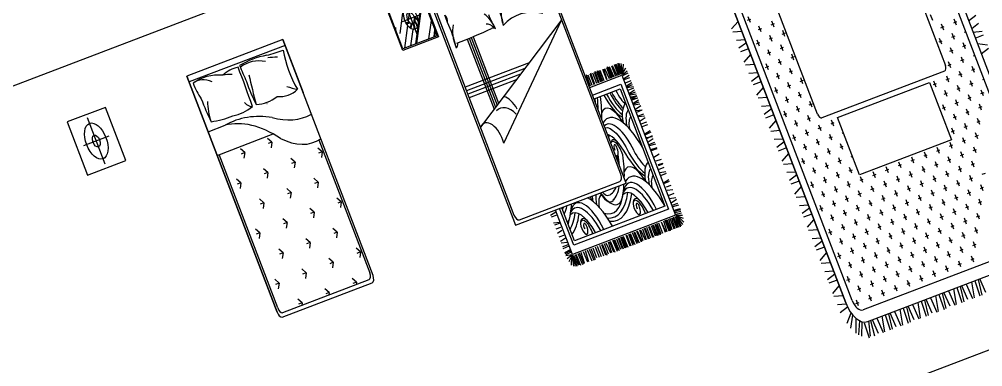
# Model space of a CAD drawing. Header units: inches. Extents: x -5597760 to 21122418, y -37133 to 23298423.
# Drawn here: x -144201 to 4081354, y 9139792 to 10665158 of the extents above; entities that cross this region are included whole.
import ezdxf

# ---------------------------------------------------------------- set-up
doc = ezdxf.new("R2010")
doc.units = ezdxf.units.IN
doc.header["$MEASUREMENT"] = 0
doc.layers.add('www.cad-blocks.net', color=7, linetype='Continuous')

# ---------------------------------------------------------------- blocks, each defined once
blk = doc.blocks.new('A$C4CB008C5')
for p, q in [((3.2794, 3.0188), (2.6794, 3.0188)), ((2.6794, 3.0188), (2.6794, 2.5688)), ((2.9753, 2.5999), (2.9753, 2.9921)), ((3.2794, 2.5688), (3.2794, 3.0188)), ((3.1738, 2.796), (2.7761, 2.796)), ((2.6794, 2.5688), (3.2794, 2.5688))]:
    blk.add_line(p, q)
for radius in [0.15, 0.05]:
    blk.add_circle((2.9753, 2.796), radius)
blk = doc.blocks.new('A$C57792D97')
for p, q in [((2.1, 2.6235), (0.6, 2.6235)), ((0.6, 2.6235), (0.6, 0.6235)), ((0.6, 0.6235), (0.6, 2.6235)), ((0.6, 2.1735), (0.6, 2.6235)), ((2.1, 0.6235), (2.1, 2.6235)), ((2.1, 2.6235), (2.1, 2.1735)), ((2.1, 2.5735), (0.6, 2.5735)), ((0.6, 2.1518), (0.8661, 2.1518)), ((1.5491, 2.1955), (1.5516, 2.1955)), ((0.6, 1.9518), (1.4767, 1.9518)), ((0.63, 0.6535), (0.63, 1.9518)), ((0.9906, 1.8942), (0.9508, 1.934)), ((1.4149, 1.8942), (1.3751, 1.934)), ((0.9906, 1.8942), (0.9344, 1.8942)), ((0.9906, 1.8942), (0.9508, 1.8544)), ((1.4149, 1.8942), (1.3586, 1.8942)), ((1.4149, 1.8942), (1.3751, 1.8544)), ((2.07, 1.7793), (2.07, 0.6535)), ((0.7785, 1.6821), (0.7222, 1.6821)), ((0.7785, 1.6821), (0.7387, 1.7219)), ((0.7785, 1.6821), (0.7387, 1.6423)), ((1.2027, 1.6821), (1.1465, 1.6821)), ((1.2027, 1.6821), (1.163, 1.7219)), ((1.2027, 1.6821), (1.163, 1.6423)), ((1.627, 1.6821), (1.5708, 1.6821)), ((1.627, 1.6821), (1.5872, 1.7219)), ((1.627, 1.6821), (1.5872, 1.6423)), ((2.0513, 1.6821), (1.995, 1.6821)), ((2.0513, 1.6821), (2.0115, 1.7219)), ((2.0513, 1.6821), (2.0115, 1.6423)), ((0.9906, 1.47), (0.9344, 1.47)), ((0.9906, 1.47), (0.9508, 1.5097)), ((0.9906, 1.47), (0.9508, 1.4302)), ((1.4149, 1.47), (1.3586, 1.47)), ((1.4149, 1.47), (1.3751, 1.5097)), ((1.4149, 1.47), (1.3751, 1.4302)), ((1.8391, 1.47), (1.7829, 1.47)), ((1.8391, 1.47), (1.7994, 1.5097)), ((1.8391, 1.47), (1.7994, 1.4302)), ((0.7785, 1.2578), (0.7387, 1.2976)), ((1.2027, 1.2578), (1.163, 1.2976)), ((1.627, 1.2578), (1.5872, 1.2976)), ((2.0513, 1.2578), (2.0115, 1.2976)), ((0.7785, 1.2578), (0.7222, 1.2578)), ((0.7785, 1.2578), (0.7387, 1.218)), ((1.2027, 1.2578), (1.1465, 1.2578)), ((1.2027, 1.2578), (1.163, 1.218)), ((1.627, 1.2578), (1.5708, 1.2578)), ((1.627, 1.2578), (1.5872, 1.218)), ((2.0513, 1.2578), (1.995, 1.2578)), ((2.0513, 1.2578), (2.0115, 1.218)), ((0.9906, 1.0457), (0.9508, 1.0855)), ((1.4149, 1.0457), (1.3751, 1.0855)), ((1.8391, 1.0457), (1.7994, 1.0855)), ((0.9906, 1.0457), (0.9344, 1.0457)), ((0.9906, 1.0457), (0.9508, 1.0059)), ((1.4149, 1.0457), (1.3586, 1.0457)), ((1.4149, 1.0457), (1.3751, 1.0059)), ((1.8391, 1.0457), (1.7829, 1.0457)), ((1.8391, 1.0457), (1.7994, 1.0059)), ((0.7785, 0.8336), (0.7387, 0.8733)), ((1.2027, 0.8336), (1.163, 0.8733)), ((1.627, 0.8336), (1.5872, 0.8733)), ((2.0513, 0.8336), (2.0115, 0.8733)), ((0.7785, 0.8336), (0.7222, 0.8336)), ((0.7785, 0.8336), (0.7387, 0.7938)), ((1.2027, 0.8336), (1.1465, 0.8336)), ((1.2027, 0.8336), (1.163, 0.7938)), ((1.627, 0.8336), (1.5708, 0.8336)), ((1.627, 0.8336), (1.5872, 0.7938)), ((2.0513, 0.8336), (1.995, 0.8336)), ((2.0513, 0.8336), (2.0115, 0.7938)), ((0.9906, 0.6214), (0.9344, 0.6214)), ((0.9906, 0.6214), (0.9508, 0.6612)), ((0.9906, 0.6214), (0.9727, 0.6035)), ((1.4149, 0.6214), (1.3586, 0.6214)), ((1.4149, 0.6214), (1.3751, 0.6612)), ((1.4149, 0.6214), (1.397, 0.6035)), ((1.8391, 0.6214), (1.7829, 0.6214)), ((1.8391, 0.6214), (1.7994, 0.6612)), ((1.8391, 0.6214), (1.8212, 0.6035)), ((0.6417, 0.5735), (2.05, 0.5735)), ((2.02, 0.6035), (0.6716, 0.6035))]:
    blk.add_line(p, q)
for centre, radius, start, end in [((0.8117, 1.4495), 1.1155, 75.37555, 98.45191), ((0.7133, 2.123), 0.4349, 62.61532, 98.66234), ((0.9995, 2.5566), 0.3518, 180.60658, 203.84898), ((1.2711, 1.6927), 0.8548, 85.01323, 101.99617), ((0.9942, 1.5092), 1.0245, 76.84947, 84.44504), ((-2.6554, 2.4937), 4.0011, 355.99056, 0.72512), ((1.5803, 0.4369), 2.1259, 84.09967, 95.54699), ((7.229, 2.8402), 5.8612, 182.80995, 184.16642), ((1.505, 1.754), 0.7941, 71.97051, 99.04518), ((2.0384, 6.4739), 3.9297, 266.50561, 270.18175), ((1.6997, 1.5092), 1.0245, 76.84947, 84.44504), ((2.5231, 2.3654), 0.505, 159.25505, 197.46064), ((6.5168, 1.1676), 5.2262, 165.6998, 168.41216), ((1.7461, 2.3905), 1.0686, 178.72053, 189.32464), ((1.0382, 2.187), 0.3479, 146.8128, 174.98835), ((2.4516, 2.3905), 1.0686, 178.72053, 189.32464), ((0.9964, 4.7934), 2.5939, 263.25213, 270.47889), ((1.1218, 3.4256), 1.2305, 265.16433, 280.01874), ((1.3553, 2.3447), 0.1322, 217.49733, 261.55908), ((1.5587, 3.1365), 0.9332, 260.03144, 280.17882), ((1.8907, 2.8521), 0.6558, 255.23861, 283.28546), ((2.6076, 3.8927), 1.7717, 246.80267, 251.36081), ((1.0153, 0.392), 1.7661, 72.42084, 94.84604), ((0.7898, 0.8867), 1.2674, 53.0057, 86.54958), ((2.0108, 3.233), 1.2462, 248.23108, 274.10283), ((1.991, 2.6169), 0.8413, 238.57475, 277.44119), ((0.6518, 0.6244), 0.0518, 180.91514, 258.73242), ((0.6787, 0.6517), 0.0487, 177.89159, 261.66396), ((2.02, 0.6535), 0.05, 270, 0), ((2.05, 0.6235), 0.05, 270, 0)]:
    blk.add_arc(centre, radius, start, end)
blk = doc.blocks.new('A$C64B41DC1')
for p, q in [((0, 2.0879), (0, 2.5079)), ((0.012, 2.0999), (0.012, 2.5079)), ((0.0543, 2.2213), (0.3409, 2.5079)), ((0.2804, 2.1597), (0.2804, 2.4481)), ((0.548, 2.5079), (0.548, 2.0999)), ((0.56, 2.5079), (0.56, 2.0879)), ((0.6301, 2.5079), (0.6301, 0.4779)), ((0.6601, 2.4461), (0.6601, 0.5579)), ((2.3301, 0.5579), (2.3301, 2.4461)), ((2.3601, 0.4779), (2.3601, 2.5079)), ((0.2157, 2.0999), (0.548, 2.4322)), ((0.2299, 2.0999), (0.548, 2.418)), ((0.1362, 2.3039), (0.4246, 2.3039)), ((0.2311, 2.2906), (0.2937, 2.3532)), ((0.2905, 2.2539), (0.3304, 2.2938)), ((0.012, 2.261), (0.0275, 2.2765)), ((0.0404, 2.0999), (0.1982, 2.2578)), ((0.1365, 2.0999), (0.251, 2.2144)), ((0.4194, 2.0999), (0.548, 2.2285)), ((0.4986, 2.0999), (0.548, 2.1493)), ((0.5127, 2.0999), (0.548, 2.1352)), ((0.56, 2.0879), (0, 2.0879)), ((0.548, 2.0999), (0.012, 2.0999)), ((0.9415, 1.9902), (0.9415, 1.3975)), ((0.9715, 1.9906), (0.9715, 1.4076)), ((1.0015, 1.991), (1.0015, 1.4177)), ((1.0315, 1.9916), (1.0315, 1.4279)), ((2.3349, 1.8678), (0.6613, 1.3029)), ((0.8956, 1.1191), (2.3349, 1.8678)), ((1.6636, 1.6412), (0.6601, 1.6412)), ((1.5748, 1.6112), (0.6601, 1.6112)), ((2.3665, 1.295), (2.3665, 1.3839)), ((2.377, 1.295), (2.3822, 1.3891)), ((2.4032, 1.295), (2.4032, 1.3839)), ((2.4346, 1.295), (2.4346, 1.3839)), ((2.4451, 1.295), (2.4503, 1.3891)), ((2.4774, 1.2957), (2.4774, 1.3837)), ((2.5, 1.295), (2.5, 1.3839)), ((2.5105, 1.295), (2.5157, 1.3891)), ((2.5367, 1.295), (2.5367, 1.3839)), ((2.5471, 1.295), (2.5524, 1.3891)), ((2.5681, 1.295), (2.5681, 1.3839)), ((2.5918, 1.295), (2.5918, 1.3839)), ((2.6346, 1.2957), (2.6346, 1.3837)), ((2.6362, 1.2957), (2.6467, 1.3839)), ((2.6729, 1.295), (2.6624, 1.3839)), ((2.6938, 1.295), (2.6938, 1.3839)), ((2.7043, 1.295), (2.7095, 1.3891)), ((2.7127, 1.2957), (2.7232, 1.3839)), ((2.7253, 1.295), (2.7253, 1.3839)), ((2.7494, 1.295), (2.7389, 1.3839)), ((2.7718, 1.295), (2.7718, 1.3839)), ((2.7959, 1.295), (2.7854, 1.3839)), ((2.8146, 1.2957), (2.8146, 1.3837)), ((2.8146, 1.2957), (2.8146, 1.3837)), ((2.8282, 1.295), (2.8282, 1.3839)), ((2.8282, 1.295), (2.8282, 1.3839)), ((2.8523, 1.295), (2.8418, 1.3839)), ((2.8523, 1.295), (2.8418, 1.3839)), ((2.8653, 1.2966), (2.8688, 1.3861)), ((2.8711, 1.2957), (2.8711, 1.3837)), ((2.8711, 1.2957), (2.8875, 1.3822)), ((2.8765, 1.2958), (2.9132, 1.3758)), ((2.8713, 1.2927), (2.954, 1.3315)), ((2.8717, 1.2884), (2.9588, 1.3058)), ((2.8893, 1.3011), (2.9394, 1.3636)), ((2.3601, 1.2873), (2.8639, 1.2873)), ((2.3601, 1.2233), (2.7999, 1.2233)), ((2.7999, 1.2233), (2.7999, 0.1658)), ((2.8639, 1.2873), (2.8639, 0.1018)), ((2.8716, 1.2565), (2.9605, 1.2669)), ((2.8716, 1.2212), (2.9605, 1.2212)), ((2.8723, 1.2489), (2.9603, 1.2489)), ((2.8744, 1.2817), (2.9603, 1.2869)), ((2.3601, 1.1913), (2.7679, 1.1912)), ((2.7679, 1.1912), (2.7679, 0.1978)), ((2.8716, 1.1947), (2.9605, 1.2052)), ((2.8716, 1.181), (2.9605, 1.1705)), ((2.8716, 1.1595), (2.9605, 1.1595)), ((2.8716, 1.133), (2.9605, 1.1435)), ((2.8723, 1.1872), (2.9603, 1.1872)), ((2.8716, 1.1193), (2.9605, 1.1088)), ((2.8716, 1.1035), (2.9605, 1.093)), ((2.8716, 1.0965), (2.9605, 1.0965)), ((2.8716, 1.086), (2.9657, 1.0913)), ((2.8716, 1.0756), (2.9605, 1.0756)), ((2.8723, 1.1255), (2.9603, 1.1255)), ((2.8723, 1.0858), (2.9605, 1.0753)), ((2.8716, 1.0491), (2.9605, 1.0596)), ((2.8716, 1.0354), (2.9605, 1.0249)), ((2.8723, 1.0416), (2.9603, 1.0416)), ((2.8723, 0.9987), (2.9605, 1.0092)), ((2.8716, 0.9346), (2.9605, 0.9241)), ((2.8723, 0.985), (2.9605, 0.9745)), ((2.8723, 0.9735), (2.9603, 0.9735)), ((2.8723, 0.9408), (2.9603, 0.9408)), ((2.8723, 0.8979), (2.9605, 0.9084)), ((2.8723, 0.8726), (2.9603, 0.8726)), ((2.8723, 0.8505), (2.9603, 0.8505)), ((2.8716, 0.7885), (2.9605, 0.799)), ((2.8716, 0.7818), (2.9657, 0.787)), ((2.8716, 0.7503), (2.9657, 0.7556)), ((2.8716, 0.7204), (2.9605, 0.7309)), ((2.8716, 0.6995), (2.9605, 0.6995)), ((2.8716, 0.689), (2.9657, 0.6838)), ((2.8723, 0.7571), (2.9605, 0.7466)), ((2.8716, 0.6576), (2.9657, 0.6523)), ((2.8716, 0.6471), (2.9605, 0.6471)), ((2.8716, 0.5903), (2.9605, 0.6007)), ((2.882, 0.5582), (2.9657, 0.5536)), ((0.6301, 0.4779), (2.3601, 0.4779)), ((0.7101, 0.5079), (2.2801, 0.5079)), ((1.2465, 0.4625), (1.1576, 0.452)), ((1.2542, 0.1018), (1.2542, 0.4779)), ((1.3182, 0.1658), (1.3182, 0.4779)), ((1.3502, 0.1978), (1.3502, 0.4779)), ((2.8716, 0.4877), (2.9603, 0.4877)), ((2.8716, 0.4625), (2.9605, 0.452)), ((2.8909, 0.5263), (2.9657, 0.5222)), ((2.8928, 0.5169), (2.9605, 0.5169)), ((1.2465, 0.3746), (1.1576, 0.3851)), ((1.2465, 0.4365), (1.1577, 0.4365)), ((2.8716, 0.4365), (2.9603, 0.4365)), ((2.8716, 0.3746), (2.9605, 0.3851)), ((1.2355, 0.3092), (1.1576, 0.3)), ((1.2465, 0.3684), (1.1577, 0.3684)), ((1.2285, 0.3357), (1.1577, 0.3357)), ((2.8716, 0.3684), (2.9603, 0.3684)), ((2.8826, 0.3092), (2.9605, 0.3)), ((2.8896, 0.3357), (2.9603, 0.3357)), ((1.2457, 0.2423), (1.1576, 0.2319)), ((1.2457, 0.2676), (1.1577, 0.2676)), ((2.8723, 0.2676), (2.9603, 0.2676)), ((2.8723, 0.2423), (2.9605, 0.2319)), ((1.2465, 0.1742), (1.1524, 0.169)), ((1.2465, 0.2057), (1.1576, 0.2161)), ((1.2465, 0.1847), (1.1576, 0.1847)), ((2.7999, 0.1658), (1.3182, 0.1658)), ((2.7679, 0.1978), (1.3502, 0.1978)), ((2.8716, 0.2057), (2.9605, 0.2161)), ((2.8716, 0.1847), (2.9605, 0.1847)), ((2.8716, 0.1742), (2.9657, 0.169)), ((1.2465, 0.1428), (1.1524, 0.1376)), ((1.2465, 0.1334), (1.1524, 0.1281)), ((1.2465, 0.1323), (1.1576, 0.1323)), ((1.2465, 0.1323), (1.1576, 0.1323)), ((1.2465, 0.1), (1.1576, 0.1105)), ((1.2465, 0.1229), (1.1588, 0.1168)), ((1.2464, 0.1007), (1.1592, 0.0833)), ((1.2468, 0.0964), (1.1641, 0.0576)), ((1.2288, 0.088), (1.1787, 0.0255)), ((1.2415, 0.0933), (1.2049, 0.0133)), ((1.247, 0.0934), (1.2306, 0.0069)), ((1.2527, 0.0925), (1.2493, 0.003)), ((2.8639, 0.1018), (1.2542, 0.1018)), ((1.2658, 0.0941), (1.2762, 0.0052)), ((1.2899, 0.0941), (1.2899, 0.0052)), ((1.2999, 0.0941), (1.3051, 0)), ((1.3313, 0.0941), (1.3365, 0)), ((1.3523, 0.0941), (1.3575, 0)), ((1.3804, 0.0941), (1.3699, 0.0052)), ((1.4119, 0.0934), (1.4223, 0.0052)), ((1.4485, 0.0941), (1.438, 0.0052)), ((1.48, 0.0941), (1.4852, 0)), ((1.5114, 0.0941), (1.5166, 0)), ((1.5323, 0.0941), (1.5376, 0)), ((1.5638, 0.0941), (1.5638, 0.0105)), ((1.6021, 0.0941), (1.6021, 0.0052)), ((1.6336, 0.0941), (1.6336, 0.0052)), ((1.6702, 0.0941), (1.6702, 0.0052)), ((1.7017, 0.0941), (1.7017, 0.0052)), ((1.7122, 0.0941), (1.7174, 0)), ((1.7445, 0.0934), (1.7445, 0.0054)), ((1.7698, 0.0934), (1.7803, 0.0052)), ((1.8065, 0.0941), (1.796, 0.0052)), ((1.8274, 0.0941), (1.8274, 0.0052)), ((1.8379, 0.0941), (1.8431, 0)), ((1.8746, 0.0941), (1.8798, 0)), ((1.8955, 0.0941), (1.8955, 0.0052)), ((1.906, 0.0941), (1.9113, 0)), ((1.9384, 0.0934), (1.9384, 0.0054)), ((1.9609, 0.0941), (1.9609, 0.0052)), ((1.9636, 0.0934), (1.9741, 0.0052)), ((1.9714, 0.0941), (1.9766, 0)), ((1.9976, 0.0941), (1.9976, 0.0052)), ((2.0081, 0.0941), (2.0133, 0)), ((2.029, 0.0941), (2.029, 0.0052)), ((2.0395, 0.0941), (2.0447, 0)), ((2.0797, 0.0941), (2.0797, 0.0052)), ((2.0902, 0.0941), (2.0954, 0)), ((2.1216, 0.0941), (2.1269, 0)), ((2.1412, 0.0941), (2.1412, 0.0052)), ((2.1517, 0.0941), (2.1569, 0)), ((2.1831, 0.0941), (2.1884, 0)), ((2.2093, 0.0941), (2.2093, 0.0052)), ((2.2198, 0.0941), (2.225, 0)), ((2.2512, 0.0941), (2.2565, 0)), ((2.2603, 0.0934), (2.2707, 0.0052)), ((2.2969, 0.0941), (2.2864, 0.0052)), ((2.3089, 0.0934), (2.3193, 0.0052)), ((2.3455, 0.0941), (2.3351, 0.0052)), ((2.3665, 0.0941), (2.3665, 0.0052)), ((2.377, 0.0941), (2.3822, 0)), ((2.4032, 0.0941), (2.4032, 0.0052)), ((2.4346, 0.0941), (2.4346, 0.0052)), ((2.4451, 0.0941), (2.4503, 0)), ((2.4774, 0.0934), (2.4774, 0.0054)), ((2.5, 0.0941), (2.5, 0.0052)), ((2.5105, 0.0941), (2.5157, 0)), ((2.5367, 0.0941), (2.5367, 0.0052)), ((2.5471, 0.0941), (2.5524, 0)), ((2.5681, 0.0941), (2.5681, 0.0052)), ((2.5918, 0.0941), (2.5918, 0.0052)), ((2.6346, 0.0934), (2.6346, 0.0054)), ((2.6362, 0.0934), (2.6467, 0.0052)), ((2.6729, 0.0941), (2.6624, 0.0052)), ((2.6938, 0.0941), (2.6938, 0.0052)), ((2.7043, 0.0941), (2.7095, 0)), ((2.7127, 0.0934), (2.7232, 0.0052)), ((2.7253, 0.0941), (2.7253, 0.0052)), ((2.7494, 0.0941), (2.7389, 0.0052)), ((2.7718, 0.0941), (2.7718, 0.0052)), ((2.7959, 0.0941), (2.7854, 0.0052)), ((2.8146, 0.0934), (2.8146, 0.0054)), ((2.8282, 0.0941), (2.8282, 0.0052)), ((2.8523, 0.0941), (2.8418, 0.0052)), ((2.8653, 0.0925), (2.8688, 0.003)), ((2.8711, 0.0934), (2.8875, 0.0069)), ((2.8713, 0.0964), (2.954, 0.0576)), ((2.8716, 0.1428), (2.9657, 0.1376)), ((2.8716, 0.1334), (2.9657, 0.1281)), ((2.8716, 0.1323), (2.9605, 0.1323)), ((2.8716, 0.1229), (2.9593, 0.1168)), ((2.8717, 0.1007), (2.9588, 0.0833)), ((2.8744, 0.1074), (2.9603, 0.1022)), ((2.8765, 0.0933), (2.9132, 0.0133)), ((2.8893, 0.088), (2.9394, 0.0255))]:
    blk.add_line(p, q)
at = {"ltscale": 10}
for p, q in [((1.4859, 1.5812), (0.6601, 1.5812)), ((1.397, 1.5512), (0.6601, 1.5512))]:
    blk.add_line(p, q, dxfattribs=at)
for radius in [0.0942, 0.051]:
    blk.add_circle((0.2804, 2.3039), radius)
for centre, radius, start, end in [((0.2153, 2.3276), 0.0462, 232.30017, 292.53802), ((0.3191, 2.2464), 0.0462, 16.30017, 76.53802), ((0.3151, 2.2419), 0.0605, 28.17003, 74.48975), ((0.2158, 2.3336), 0.0605, 244.17003, 290.48975), ((0.2138, 2.2848), 0.0462, 268.30017, 328.53802), ((0.2107, 2.29), 0.0605, 280.17003, 326.48975), ((0.2377, 2.2493), 0.0462, 304.30017, 4.53802), ((0.2322, 2.2517), 0.0605, 316.17003, 2.48975), ((0.2779, 2.2347), 0.0462, 340.30017, 40.53802), ((0.272, 2.2333), 0.0605, 352.17003, 38.48975), ((0.7274, 2.2013), 0.0446, 314.4736, 42.17134), ((-1.6008, 2.277), 2.3618, 357.39054, 358.88764), ((0.9385, 1.978), 0.1943, 126.5711, 185.88998), ((0.2688, 2.0945), 0.4956, 344.0243, 8.70709), ((1.7059, 1.9714), 0.204, 127.11975, 175.09005), ((1.1858, 1.9714), 0.1943, 4.31813, 53.4289), ((1.5415, 2.0969), 0.1834, 175.22328, 196.23004), ((1.1965, 2.0983), 0.3299, 343.79543, 3.55541), ((0.7417, 2.0149), 0.057, 273.47085, 328.54118), ((0.7246, 18.8439), 16.8552, 270.17399, 272.05214), ((1.2687, 1.9248), 0.1223, 33.62799, 86.47438), ((1.3401, 1.9404), 0.0603, 49.09906, 101.37023), ((1.7676, 1.0629), 0.9631, 69.65065, 105.96307), ((0.728, 2.2025), 0.245, 274.0129, 278.34166), ((1.0747, 1.2871), 0.1871, 14.1863, 69.12121), ((1.0274, 1.1334), 0.2527, 40.62904, 104.37123), ((0.7347, 1.1553), 0.1649, 347.31088, 116.44537), ((0.7101, 0.5579), 0.05, 180, 270), ((2.2801, 0.5579), 0.05, 270, 0)]:
    blk.add_arc(centre, radius, start, end)
for centre, major_axis, ratio, start_param, end_param in [((1.9938, 1.6262), (0, -0.7531), 0.68, 0.797284, 0.954936), ((2.0643, 1.466), (0, -0.5322), 0.68, 7.239912, 7.311536), ((1.9052, 1.7397), (0, -0.9842), 0.68, 0.74745, 0.979724), ((2.7455, 1.3081), (0, 0.3614), 0.68, 1.900046, 2.742661), ((2.7868, 1.3081), (0, 0.3614), 0.68, 1.900046, 2.614747), ((2.8372, 1.3081), (0, 0.3614), 0.68, 1.900046, 2.479658), ((2.8607, 1.3211), (0, 0.3614), 0.68, 1.938265, 2.479658), ((2.8057, 1.2079), (0, -0.1524), 0.68, 4.821745, 5.895886), ((2.4665, 0.8216), (0, -0.2664), 0.68, 2.006169, 3.565187), ((2.7862, 0.8069), (0, -0.2615), 0.68, 3.244645, 4.205018), ((2.4513, 0.5069), (0, 0.502), 0.68, 5.095327, 6.553458), ((2.396, 0.6032), (0, 0.3641), 0.68, -1.3172, 0.145284), ((2.7784, 0.8289), (0, -0.1802), 0.68, 3.227058, 4.318474), ((2.3507, 0.5642), (0.0073, 0.3819), 0.56205, -1.21172, -0.009991), ((2.7821, 0.7971), (0, -0.1589), 0.68, 3.272942, 4.229533), ((2.2964, 0.5771), (0, -0.3263), 0.68, 1.938944, 2.850232), ((2.0403, 1.6015), (0, -0.8763), 0.68, 6.849801, 6.887077), ((2.4005, 0.7132), (0, -0.1214), 0.68, 2.284368, 3.652258), ((2.3834, 0.7081), (0, 0.1147), 0.68, 4.593909, 6.585576), ((2.3961, 0.7628), (0, -0.0317), 0.68, 1.462497, 5.046281), ((2.3774, 0.7653), (0, -0.0593), 0.68, 5.841311, 7.755362), ((1.9938, 1.1295), (-0.0678, 0.7439), 0.610498, 3.917146, 4.063997), ((2.0643, 0.9693), (0, -0.5322), 0.68, 7.239912, 7.336618), ((1.9052, 1.243), (0, -0.9842), 0.68, 0.74745, 0.979724), ((2.7455, 0.8114), (-0.0599, 0.3735), 0.695517, 1.775813, 2.548612), ((2.7868, 0.8114), (0, 0.3614), 0.68, 1.900046, 2.614747), ((2.8607, 0.8243), (0, 0.3614), 0.68, 1.938265, 2.479658), ((2.4665, 0.3249), (0, -0.2664), 0.68, 2.006169, 3.565187), ((2.4513, 0.0102), (0, 0.502), 0.68, 5.095327, 6.553458), ((2.7862, 0.3102), (0, -0.2615), 0.68, 3.244645, 4.205018), ((1.242, 0.9693), (0, -0.5322), 0.68, 6.586764, 6.677612), ((1.1714, 1.1295), (-0.1157, 0.7241), 0.59432, 3.291697, 3.50733), ((1.0828, 1.243), (0, -0.9842), 0.68, 0.565948, 0.680366), ((1.5283, 0.0674), (0, -0.3703), 0.68, 1.930561, 3.464283), ((1.5736, 0.1065), (0, 0.3641), 0.68, -1.3172, 0.476403), ((1.6289, 0.0102), (0, 0.502), 0.68, 6.655152, 6.661293), ((1.6289, 0.0102), (0, 0.502), 0.68, 5.095327, 5.911219), ((1.6442, 0.3249), (0, -0.2664), 0.68, 2.006169, 2.182797), ((1.9638, 0.3102), (0, -0.2615), 0.68, 4.015924, 4.205018), ((1.956, 0.3322), (0, -0.1802), 0.68, 3.770744, 4.318474), ((1.9597, 0.3004), (0, -0.1589), 0.68, 3.14258, 4.229533), ((2.0606, 0.5616), (0, -0.1803), 0.68, 5.194792, 5.929328), ((2.0606, 0.5616), (0, -0.1803), 0.68, 5.194792, 6.723255), ((2.1315, 0.6603), (0, -0.3155), 0.68, 5.328638, 6.949396), ((2.0549, 0.5656), (0, -0.1303), 0.68, 5.450951, 6.054641), ((2.0643, 0.9693), (0, -0.5322), 0.68, 6.20013, 6.677612), ((1.9938, 1.1295), (-0.0678, 0.7439), 0.610498, 3.199135, 3.592282), ((1.9052, 1.243), (0, -0.9842), 0.68, 0.565948, 0.680366), ((2.3507, 0.0674), (0, -0.3703), 0.68, 1.930561, 3.464283), ((2.396, 0.1065), (0, 0.3641), 0.68, -1.3172, 0.476403), ((2.4513, 0.0102), (0, 0.502), 0.68, 6.655152, 6.661293), ((2.7784, 0.3322), (0, -0.1802), 0.68, 3.227058, 4.318474), ((2.7821, 0.3004), (0, -0.1589), 0.68, 3.272942, 4.229533), ((1.1933, 0.9181), (0, -0.624), 0.68, 0.378672, 0.625379), ((1.3091, 0.6603), (0, -0.3155), 0.68, 6.475719, 6.949396), ((1.1911, 1.1066), (0, 0.8458), 0.68, 3.421828, 3.728616), ((1.2179, 1.1047), (0, -0.8763), 0.68, 6.507006, 6.887077), ((1.474, 0.0804), (0, -0.3263), 0.68, 1.938944, 3.339184), ((2.0157, 0.9181), (0, -0.624), 0.68, -0.280078, 0.625379), ((2.0135, 1.1066), (0, 0.8458), 0.68, 2.978727, 3.728616), ((2.0403, 1.1047), (0, -0.8763), 0.68, 6.099302, 6.887077), ((2.2964, 0.0804), (0, -0.3263), 0.68, 1.938944, 3.339184), ((1.555, 0.2685), (0, -0.0593), 0.68, 3.732151, 7.755362), ((1.5781, 0.2165), (0, -0.1214), 0.68, 2.284368, 3.726131), ((1.561, 0.2114), (0, 0.1147), 0.68, 4.593909, 6.647252), ((2.3774, 0.2685), (0, -0.0593), 0.68, 3.732151, 7.755362), ((2.4005, 0.2165), (0, -0.1214), 0.68, 2.284368, 3.726131), ((2.3834, 0.2114), (0, 0.1147), 0.68, 4.593909, 6.647252), ((1.5737, 0.2661), (0, -0.0317), 0.68, 1.462497, 5.046281), ((2.3961, 0.2661), (0, -0.0317), 0.68, 1.462497, 5.046281)]:
    blk.add_ellipse(centre, major_axis=major_axis, ratio=ratio, start_param=start_param, end_param=end_param)
blk = doc.blocks.new('A$C1F19509E')
at = {"linetype": 'Continuous'}
for p, q in [((1.3485, 1.8002), (1.3485, 3.8102)), ((3.3485, 3.8102), (3.3485, 1.8002)), ((3.3085, 1.7602), (1.3885, 1.7602)), ((1.6064, 1.2315), (1.6064, 1.7193)), ((1.6064, 1.7193), (3.0418, 1.7193)), ((3.0418, 1.7193), (3.0418, 1.2315)), ((3.0418, 1.2315), (1.6064, 1.2315))]:
    blk.add_line(p, q, dxfattribs=at)
for p, q in [((0.7498, 3.3602), (0.7498, 0.3247)), ((0.7498, 0.3247), (0.7498, 3.3602)), ((0.8498, 0.3247), (0.8498, 3.3602)), ((3.7984, 3.3586), (3.7984, 0.3247)), ((3.8984, 3.3602), (3.8984, 0.3247)), ((0.6205, 2.6722), (0.75, 2.7098)), ((0.8845, 2.6912), (0.9345, 2.6912)), ((0.9095, 2.6662), (0.9095, 2.7162)), ((0.75, 2.6243), (0.6205, 2.6448)), ((0.9845, 2.5912), (1.0345, 2.5912)), ((1.0095, 2.5662), (1.0095, 2.6162)), ((1.1845, 2.5912), (1.2345, 2.5912)), ((1.2095, 2.5662), (1.2095, 2.6162)), ((0.75, 2.5286), (0.6205, 2.5081)), ((0.6273, 2.5764), (0.75, 2.5559)), ((0.9095, 2.4662), (0.9095, 2.5162)), ((1.1095, 2.4662), (1.1095, 2.5162)), ((1.3095, 2.4662), (1.3095, 2.5162)), ((0.7498, 2.4776), (0.6205, 2.4776)), ((0.8845, 2.4912), (0.9345, 2.4912)), ((1.0845, 2.4912), (1.1345, 2.4912)), ((1.2845, 2.4912), (1.3345, 2.4912)), ((0.6205, 2.3922), (0.75, 2.4298)), ((0.75, 2.3443), (0.6205, 2.3648)), ((0.9845, 2.3912), (1.0345, 2.3912)), ((1.0095, 2.3662), (1.0095, 2.4162)), ((1.1845, 2.3912), (1.2345, 2.3912)), ((1.2095, 2.3662), (1.2095, 2.4162)), ((0.6273, 2.2964), (0.75, 2.2759)), ((0.8845, 2.2912), (0.9345, 2.2912)), ((0.9095, 2.2662), (0.9095, 2.3162)), ((1.0845, 2.2912), (1.1345, 2.2912)), ((1.1095, 2.2662), (1.1095, 2.3162)), ((1.2845, 2.2912), (1.3345, 2.2912)), ((1.3095, 2.2662), (1.3095, 2.3162)), ((0.75, 2.2486), (0.6205, 2.2281)), ((1.0095, 2.1662), (1.0095, 2.2162)), ((1.2095, 2.1662), (1.2095, 2.2162)), ((3.4095, 2.1662), (3.4095, 2.2162)), ((0.7498, 2.1976), (0.6205, 2.1976)), ((0.6205, 2.1122), (0.75, 2.1498)), ((0.9845, 2.1912), (1.0345, 2.1912)), ((1.1845, 2.1912), (1.2345, 2.1912)), ((0.75, 2.0643), (0.6205, 2.0848)), ((0.8845, 2.0912), (0.9345, 2.0912)), ((0.9095, 2.0662), (0.9095, 2.1162)), ((1.0845, 2.0912), (1.1345, 2.0912)), ((1.1095, 2.0662), (1.1095, 2.1162)), ((1.2845, 2.0912), (1.3345, 2.0912)), ((1.3095, 2.0662), (1.3095, 2.1162)), ((3.4845, 2.0912), (3.5345, 2.0912)), ((3.5095, 2.0662), (3.5095, 2.1162)), ((3.6845, 2.0912), (3.7345, 2.0912)), ((3.7095, 2.0662), (3.7095, 2.1162)), ((3.8982, 2.0643), (4.0277, 2.0848)), ((0.6273, 2.0164), (0.75, 1.9959)), ((0.9845, 1.9912), (1.0345, 1.9912)), ((1.0095, 1.9662), (1.0095, 2.0162)), ((1.1845, 1.9912), (1.2345, 1.9912)), ((1.2095, 1.9662), (1.2095, 2.0162)), ((3.3845, 1.9912), (3.4345, 1.9912)), ((3.4095, 1.9662), (3.4095, 2.0162)), ((3.5845, 1.9912), (3.6345, 1.9912)), ((3.6095, 1.9662), (3.6095, 2.0162)), ((3.7845, 1.9912), (3.7984, 1.9912)), ((4.0209, 2.0164), (3.8982, 1.9959)), ((0.75, 1.9686), (0.6205, 1.9481)), ((0.7498, 1.9176), (0.6205, 1.9176)), ((0.9095, 1.8662), (0.9095, 1.9162)), ((1.1095, 1.8662), (1.1095, 1.9162)), ((1.3095, 1.8662), (1.3095, 1.9162)), ((3.5095, 1.8662), (3.5095, 1.9162)), ((3.7095, 1.8662), (3.7095, 1.9162)), ((3.8982, 1.9686), (4.0277, 1.9481)), ((3.8984, 1.9176), (4.0277, 1.9176)), ((0.6205, 1.8322), (0.75, 1.8698)), ((0.8845, 1.8912), (0.9345, 1.8912)), ((1.0845, 1.8912), (1.1345, 1.8912)), ((1.2845, 1.8912), (1.3345, 1.8912)), ((3.4845, 1.8912), (3.5345, 1.8912)), ((3.6845, 1.8912), (3.7345, 1.8912)), ((4.0277, 1.8322), (3.8982, 1.8698)), ((0.75, 1.7843), (0.6205, 1.8048)), ((0.9845, 1.7912), (1.0345, 1.7912)), ((1.0095, 1.7662), (1.0095, 1.8162)), ((1.1845, 1.7912), (1.2345, 1.7912)), ((1.2095, 1.7662), (1.2095, 1.8162)), ((3.3845, 1.7912), (3.4345, 1.7912)), ((3.4095, 1.7662), (3.4095, 1.8162)), ((3.5845, 1.7912), (3.6345, 1.7912)), ((3.6095, 1.7662), (3.6095, 1.8162)), ((3.7845, 1.7912), (3.7984, 1.7912)), ((3.8982, 1.7843), (4.0277, 1.8048)), ((0.75, 1.6886), (0.6205, 1.6681)), ((0.6273, 1.7364), (0.75, 1.7159)), ((0.8845, 1.6912), (0.9345, 1.6912)), ((0.9095, 1.6662), (0.9095, 1.7162)), ((1.0845, 1.6912), (1.1345, 1.6912)), ((1.1095, 1.6662), (1.1095, 1.7162)), ((1.2845, 1.6912), (1.3345, 1.6912)), ((1.3095, 1.6662), (1.3095, 1.7162)), ((1.4845, 1.6912), (1.5345, 1.6912)), ((1.5095, 1.6662), (1.5095, 1.7162)), ((3.0845, 1.6912), (3.1345, 1.6912)), ((3.1095, 1.6662), (3.1095, 1.7162)), ((3.2845, 1.6912), (3.3345, 1.6912)), ((3.3095, 1.6662), (3.3095, 1.7162)), ((3.4845, 1.6912), (3.5345, 1.6912)), ((3.5095, 1.6662), (3.5095, 1.7162)), ((3.6845, 1.6912), (3.7345, 1.6912)), ((3.7095, 1.6662), (3.7095, 1.7162)), ((0.7498, 1.6376), (0.6205, 1.6376)), ((1.0095, 1.5662), (1.0095, 1.6162)), ((1.2095, 1.5662), (1.2095, 1.6162)), ((1.4095, 1.5662), (1.4095, 1.6162)), ((3.2095, 1.5662), (3.2095, 1.6162)), ((3.4095, 1.5662), (3.4095, 1.6162)), ((3.6095, 1.5662), (3.6095, 1.6162)), ((0.6205, 1.5522), (0.75, 1.5898)), ((0.75, 1.5043), (0.6205, 1.5248)), ((0.9845, 1.5912), (1.0345, 1.5912)), ((1.1845, 1.5912), (1.2345, 1.5912)), ((1.3845, 1.5912), (1.4345, 1.5912)), ((1.5845, 1.5912), (1.6049, 1.5912)), ((3.1845, 1.5912), (3.2345, 1.5912)), ((3.3845, 1.5912), (3.4345, 1.5912)), ((3.5845, 1.5912), (3.6345, 1.5912)), ((3.7845, 1.5912), (3.7984, 1.5912)), ((0.6273, 1.4564), (0.75, 1.4359)), ((0.8845, 1.4912), (0.9345, 1.4912)), ((0.9095, 1.4662), (0.9095, 1.5162)), ((1.0845, 1.4912), (1.1345, 1.4912)), ((1.1095, 1.4662), (1.1095, 1.5162)), ((1.2845, 1.4912), (1.3345, 1.4912)), ((1.3095, 1.4662), (1.3095, 1.5162)), ((1.4845, 1.4912), (1.5345, 1.4912)), ((1.5095, 1.4662), (1.5095, 1.5162)), ((3.0845, 1.4912), (3.1345, 1.4912)), ((3.1095, 1.4662), (3.1095, 1.5162)), ((3.2845, 1.4912), (3.3345, 1.4912)), ((3.3095, 1.4662), (3.3095, 1.5162)), ((3.4845, 1.4912), (3.5345, 1.4912)), ((3.5095, 1.4662), (3.5095, 1.5162)), ((3.6845, 1.4912), (3.7345, 1.4912)), ((3.7095, 1.4662), (3.7095, 1.5162)), ((0.75, 1.4086), (0.6205, 1.3881)), ((0.9845, 1.3912), (1.0345, 1.3912)), ((1.0095, 1.3662), (1.0095, 1.4162)), ((1.1845, 1.3912), (1.2345, 1.3912)), ((1.2095, 1.3662), (1.2095, 1.4162)), ((1.3845, 1.3912), (1.4345, 1.3912)), ((1.4095, 1.3662), (1.4095, 1.4162)), ((1.5845, 1.3912), (1.6049, 1.3912)), ((3.1845, 1.3912), (3.2345, 1.3912)), ((3.2095, 1.3662), (3.2095, 1.4162)), ((3.3845, 1.3912), (3.4345, 1.3912)), ((3.4095, 1.3662), (3.4095, 1.4162)), ((3.5845, 1.3912), (3.6345, 1.3912)), ((3.6095, 1.3662), (3.6095, 1.4162)), ((0.7498, 1.3576), (0.6205, 1.3576)), ((0.6205, 1.2722), (0.75, 1.3098)), ((0.9095, 1.2662), (0.9095, 1.3162)), ((1.1095, 1.2662), (1.1095, 1.3162)), ((1.3095, 1.2662), (1.3095, 1.3162)), ((1.5095, 1.2662), (1.5095, 1.3162)), ((3.1095, 1.2662), (3.1095, 1.3162)), ((3.3095, 1.2662), (3.3095, 1.3162)), ((3.5095, 1.2662), (3.5095, 1.3162)), ((0.75, 1.2243), (0.6205, 1.2448)), ((0.8845, 1.2912), (0.9345, 1.2912)), ((1.0845, 1.2912), (1.1345, 1.2912)), ((1.2845, 1.2912), (1.3345, 1.2912)), ((1.4845, 1.2912), (1.5345, 1.2912)), ((3.0845, 1.2912), (3.1345, 1.2912)), ((3.2845, 1.2912), (3.3345, 1.2912)), ((3.4845, 1.2912), (3.5345, 1.2912)), ((0.6273, 1.1764), (0.75, 1.1559)), ((0.9845, 1.1912), (1.0345, 1.1912)), ((1.0095, 1.1662), (1.0095, 1.2162)), ((1.1845, 1.1912), (1.2345, 1.1912)), ((1.2095, 1.1662), (1.2095, 1.2162)), ((1.3845, 1.1912), (1.4345, 1.1912)), ((1.4095, 1.1662), (1.4095, 1.2162)), ((1.5845, 1.1912), (1.6345, 1.1912)), ((1.6095, 1.1662), (1.6095, 1.2162)), ((1.7845, 1.1912), (1.8345, 1.1912)), ((1.8095, 1.1662), (1.8095, 1.2162)), ((1.9845, 1.1912), (2.0345, 1.1912)), ((2.0095, 1.1662), (2.0095, 1.2162)), ((2.1845, 1.1912), (2.2345, 1.1912)), ((2.2095, 1.1662), (2.2095, 1.2162)), ((2.3845, 1.1912), (2.4345, 1.1912)), ((2.4095, 1.1662), (2.4095, 1.2162)), ((2.5845, 1.1912), (2.6345, 1.1912)), ((2.6095, 1.1662), (2.6095, 1.2162)), ((2.7845, 1.1912), (2.8345, 1.1912)), ((2.8095, 1.1662), (2.8095, 1.2162)), ((2.9845, 1.1912), (3.0345, 1.1912)), ((3.0095, 1.1662), (3.0095, 1.2162)), ((3.1845, 1.1912), (3.2345, 1.1912)), ((3.2095, 1.1662), (3.2095, 1.2162)), ((3.3845, 1.1912), (3.4345, 1.1912)), ((3.4095, 1.1662), (3.4095, 1.2162)), ((0.75, 1.1286), (0.6205, 1.1081)), ((0.7498, 1.0776), (0.6205, 1.0776)), ((0.8845, 1.0912), (0.9345, 1.0912)), ((0.9095, 1.0662), (0.9095, 1.1162)), ((1.0845, 1.0912), (1.1345, 1.0912)), ((1.1095, 1.0662), (1.1095, 1.1162)), ((1.2845, 1.0912), (1.3345, 1.0912)), ((1.3095, 1.0662), (1.3095, 1.1162)), ((1.4845, 1.0912), (1.5345, 1.0912)), ((1.5095, 1.0662), (1.5095, 1.1162)), ((1.6845, 1.0912), (1.7345, 1.0912)), ((1.7095, 1.0662), (1.7095, 1.1162)), ((1.8845, 1.0912), (1.9345, 1.0912)), ((1.9095, 1.0662), (1.9095, 1.1162)), ((2.0845, 1.0912), (2.1345, 1.0912)), ((2.1095, 1.0662), (2.1095, 1.1162)), ((2.2845, 1.0912), (2.3345, 1.0912)), ((2.3095, 1.0662), (2.3095, 1.1162)), ((2.4845, 1.0912), (2.5345, 1.0912)), ((2.5095, 1.0662), (2.5095, 1.1162)), ((2.6845, 1.0912), (2.7345, 1.0912)), ((2.7095, 1.0662), (2.7095, 1.1162)), ((2.8845, 1.0912), (2.9345, 1.0912)), ((2.9095, 1.0662), (2.9095, 1.1162)), ((3.0845, 1.0912), (3.1345, 1.0912)), ((3.1095, 1.0662), (3.1095, 1.1162)), ((3.2845, 1.0912), (3.3345, 1.0912)), ((3.3095, 1.0662), (3.3095, 1.1162)), ((0.6205, 0.9922), (0.75, 1.0298)), ((0.9845, 0.9912), (1.0345, 0.9912)), ((1.0095, 0.9662), (1.0095, 1.0162)), ((1.1845, 0.9912), (1.2345, 0.9912)), ((1.2095, 0.9662), (1.2095, 1.0162)), ((1.3845, 0.9912), (1.4345, 0.9912)), ((1.4095, 0.9662), (1.4095, 1.0162)), ((1.5845, 0.9912), (1.6345, 0.9912)), ((1.6095, 0.9662), (1.6095, 1.0162)), ((1.7845, 0.9912), (1.8345, 0.9912)), ((1.8095, 0.9662), (1.8095, 1.0162)), ((1.9845, 0.9912), (2.0345, 0.9912)), ((2.0095, 0.9662), (2.0095, 1.0162)), ((2.1845, 0.9912), (2.2345, 0.9912)), ((2.2095, 0.9662), (2.2095, 1.0162)), ((2.3845, 0.9912), (2.4345, 0.9912)), ((2.4095, 0.9662), (2.4095, 1.0162)), ((2.5845, 0.9912), (2.6345, 0.9912)), ((2.6095, 0.9662), (2.6095, 1.0162)), ((2.7845, 0.9912), (2.8345, 0.9912)), ((2.8095, 0.9662), (2.8095, 1.0162)), ((2.9845, 0.9912), (3.0345, 0.9912)), ((3.0095, 0.9662), (3.0095, 1.0162)), ((3.1845, 0.9912), (3.2345, 0.9912)), ((3.2095, 0.9662), (3.2095, 1.0162)), ((0.75, 0.9443), (0.6205, 0.9648)), ((0.9095, 0.8662), (0.9095, 0.9162)), ((1.1095, 0.8662), (1.1095, 0.9162)), ((1.3095, 0.8662), (1.3095, 0.9162)), ((1.5095, 0.8662), (1.5095, 0.9162)), ((1.7095, 0.8662), (1.7095, 0.9162)), ((1.9095, 0.8662), (1.9095, 0.9162)), ((2.1095, 0.8662), (2.1095, 0.9162)), ((2.3095, 0.8662), (2.3095, 0.9162)), ((2.5095, 0.8662), (2.5095, 0.9162)), ((2.7095, 0.8662), (2.7095, 0.9162)), ((2.9095, 0.8662), (2.9095, 0.9162)), ((3.1095, 0.8662), (3.1095, 0.9162)), ((0.75, 0.8486), (0.6205, 0.8281)), ((0.6273, 0.8964), (0.75, 0.8759)), ((0.8845, 0.8912), (0.9345, 0.8912)), ((1.0845, 0.8912), (1.1345, 0.8912)), ((1.2845, 0.8912), (1.3345, 0.8912)), ((1.4845, 0.8912), (1.5345, 0.8912)), ((1.6845, 0.8912), (1.7345, 0.8912)), ((1.8845, 0.8912), (1.9345, 0.8912)), ((2.0845, 0.8912), (2.1345, 0.8912)), ((2.2845, 0.8912), (2.3345, 0.8912)), ((2.4845, 0.8912), (2.5345, 0.8912)), ((2.6845, 0.8912), (2.7345, 0.8912)), ((2.8845, 0.8912), (2.9345, 0.8912)), ((3.0845, 0.8912), (3.1345, 0.8912)), ((3.2845, 0.8912), (3.3345, 0.8912)), ((0.7498, 0.7976), (0.6205, 0.7976)), ((0.9845, 0.7912), (1.0345, 0.7912)), ((1.0095, 0.7662), (1.0095, 0.8162)), ((1.1845, 0.7912), (1.2345, 0.7912)), ((1.2095, 0.7662), (1.2095, 0.8162)), ((1.3845, 0.7912), (1.4345, 0.7912)), ((1.4095, 0.7662), (1.4095, 0.8162)), ((1.5845, 0.7912), (1.6345, 0.7912)), ((1.6095, 0.7662), (1.6095, 0.8162)), ((1.7845, 0.7912), (1.8345, 0.7912)), ((1.8095, 0.7662), (1.8095, 0.8162)), ((1.9845, 0.7912), (2.0345, 0.7912)), ((2.0095, 0.7662), (2.0095, 0.8162)), ((2.1845, 0.7912), (2.2345, 0.7912)), ((2.2095, 0.7662), (2.2095, 0.8162)), ((2.3845, 0.7912), (2.4345, 0.7912)), ((2.4095, 0.7662), (2.4095, 0.8162)), ((2.5845, 0.7912), (2.6345, 0.7912)), ((2.6095, 0.7662), (2.6095, 0.8162)), ((2.7845, 0.7912), (2.8345, 0.7912)), ((2.8095, 0.7662), (2.8095, 0.8162)), ((2.9845, 0.7912), (3.0345, 0.7912)), ((3.0095, 0.7662), (3.0095, 0.8162)), ((3.1845, 0.7912), (3.2345, 0.7912)), ((3.2095, 0.7662), (3.2095, 0.8162)), ((0.6205, 0.7122), (0.75, 0.7498)), ((0.8845, 0.6912), (0.9345, 0.6912)), ((0.9095, 0.6662), (0.9095, 0.7162)), ((1.0845, 0.6912), (1.1345, 0.6912)), ((1.1095, 0.6662), (1.1095, 0.7162)), ((1.2845, 0.6912), (1.3345, 0.6912)), ((1.3095, 0.6662), (1.3095, 0.7162)), ((1.4845, 0.6912), (1.5345, 0.6912)), ((1.5095, 0.6662), (1.5095, 0.7162)), ((1.6845, 0.6912), (1.7345, 0.6912)), ((1.7095, 0.6662), (1.7095, 0.7162)), ((1.8845, 0.6912), (1.9345, 0.6912)), ((1.9095, 0.6662), (1.9095, 0.7162)), ((2.0845, 0.6912), (2.1345, 0.6912)), ((2.1095, 0.6662), (2.1095, 0.7162)), ((2.2845, 0.6912), (2.3345, 0.6912)), ((2.3095, 0.6662), (2.3095, 0.7162)), ((2.4845, 0.6912), (2.5345, 0.6912)), ((2.5095, 0.6662), (2.5095, 0.7162)), ((2.6845, 0.6912), (2.7345, 0.6912)), ((2.7095, 0.6662), (2.7095, 0.7162)), ((2.8845, 0.6912), (2.9345, 0.6912)), ((2.9095, 0.6662), (2.9095, 0.7162)), ((3.0845, 0.6912), (3.1345, 0.6912)), ((3.1095, 0.6662), (3.1095, 0.7162)), ((0.75, 0.6643), (0.6205, 0.6848)), ((0.6273, 0.6164), (0.75, 0.5959)), ((1.0095, 0.5662), (1.0095, 0.6162)), ((1.2095, 0.5662), (1.2095, 0.6162)), ((1.4095, 0.5662), (1.4095, 0.6162)), ((1.6095, 0.5662), (1.6095, 0.6162)), ((1.8095, 0.5662), (1.8095, 0.6162)), ((2.0095, 0.5662), (2.0095, 0.6162)), ((2.2095, 0.5662), (2.2095, 0.6162)), ((2.4095, 0.5662), (2.4095, 0.6162)), ((2.6095, 0.5662), (2.6095, 0.6162)), ((2.8095, 0.5662), (2.8095, 0.6162)), ((3.0095, 0.5662), (3.0095, 0.6162)), ((0.75, 0.5686), (0.6205, 0.5481)), ((0.9845, 0.5912), (1.0345, 0.5912)), ((1.1845, 0.5912), (1.2345, 0.5912)), ((1.3845, 0.5912), (1.4345, 0.5912)), ((1.5845, 0.5912), (1.6345, 0.5912)), ((1.7845, 0.5912), (1.8345, 0.5912)), ((1.9845, 0.5912), (2.0345, 0.5912)), ((2.1845, 0.5912), (2.2345, 0.5912)), ((2.3845, 0.5912), (2.4345, 0.5912)), ((2.5845, 0.5912), (2.6345, 0.5912)), ((2.7845, 0.5912), (2.8345, 0.5912)), ((2.9845, 0.5912), (3.0345, 0.5912)), ((0.7498, 0.5176), (0.6205, 0.5176)), ((0.6205, 0.4322), (0.75, 0.4698)), ((0.8845, 0.4912), (0.9345, 0.4912)), ((0.9095, 0.4662), (0.9095, 0.5162)), ((1.0845, 0.4912), (1.1345, 0.4912)), ((1.1095, 0.4662), (1.1095, 0.5162)), ((1.2845, 0.4912), (1.3345, 0.4912)), ((1.3095, 0.4662), (1.3095, 0.5162)), ((1.4845, 0.4912), (1.5345, 0.4912)), ((1.5095, 0.4662), (1.5095, 0.5162)), ((1.6845, 0.4912), (1.7345, 0.4912)), ((1.7095, 0.4662), (1.7095, 0.5162)), ((1.8845, 0.4912), (1.9345, 0.4912)), ((1.9095, 0.4662), (1.9095, 0.5162)), ((2.0845, 0.4912), (2.1345, 0.4912)), ((2.1095, 0.4662), (2.1095, 0.5162)), ((2.2845, 0.4912), (2.3345, 0.4912)), ((2.3095, 0.4662), (2.3095, 0.5162)), ((2.4845, 0.4912), (2.5345, 0.4912)), ((2.5095, 0.4662), (2.5095, 0.5162)), ((2.6845, 0.4912), (2.7345, 0.4912)), ((2.7095, 0.4662), (2.7095, 0.5162)), ((2.8845, 0.4912), (2.9345, 0.4912)), ((2.9095, 0.4662), (2.9095, 0.5162)), ((0.75, 0.3843), (0.6205, 0.4048)), ((0.9845, 0.3912), (1.0345, 0.3912)), ((1.0095, 0.3662), (1.0095, 0.4162)), ((1.1845, 0.3912), (1.2345, 0.3912)), ((1.2095, 0.3662), (1.2095, 0.4162)), ((1.3845, 0.3912), (1.4345, 0.3912)), ((1.4095, 0.3662), (1.4095, 0.4162)), ((1.5845, 0.3912), (1.6345, 0.3912)), ((1.6095, 0.3662), (1.6095, 0.4162)), ((1.7845, 0.3912), (1.8345, 0.3912)), ((1.8095, 0.3662), (1.8095, 0.4162)), ((1.9845, 0.3912), (2.0345, 0.3912)), ((2.0095, 0.3662), (2.0095, 0.4162)), ((2.1845, 0.3912), (2.2345, 0.3912)), ((2.2095, 0.3662), (2.2095, 0.4162)), ((2.3845, 0.3912), (2.4345, 0.3912)), ((2.4095, 0.3662), (2.4095, 0.4162)), ((2.5845, 0.3912), (2.6345, 0.3912)), ((2.6095, 0.3662), (2.6095, 0.4162)), ((2.7845, 0.3912), (2.8345, 0.3912)), ((2.8095, 0.3662), (2.8095, 0.4162)), ((0.6273, 0.3364), (0.75, 0.3159)), ((0.9095, 0.2662), (0.9095, 0.3162)), ((1.1095, 0.2662), (1.1095, 0.3162)), ((1.3095, 0.2662), (1.3095, 0.3162)), ((1.5095, 0.2662), (1.5095, 0.3162)), ((1.7095, 0.2662), (1.7095, 0.3162)), ((1.9095, 0.2662), (1.9095, 0.3162)), ((2.1095, 0.2662), (2.1095, 0.3162)), ((2.3095, 0.2662), (2.3095, 0.3162)), ((2.5095, 0.2662), (2.5095, 0.3162)), ((2.7095, 0.2662), (2.7095, 0.3162)), ((0.75, 0.2886), (0.6205, 0.2681)), ((0.7673, 0.2357), (0.6561, 0.1712)), ((0.8845, 0.2912), (0.9345, 0.2912)), ((1.0845, 0.2912), (1.1345, 0.2912)), ((1.2845, 0.2912), (1.3345, 0.2912)), ((1.4845, 0.2912), (1.5345, 0.2912)), ((1.6845, 0.2912), (1.7345, 0.2912)), ((1.8845, 0.2912), (1.9345, 0.2912)), ((2.0845, 0.2912), (2.1345, 0.2912)), ((2.2845, 0.2912), (2.3345, 0.2912)), ((2.4845, 0.2912), (2.5345, 0.2912)), ((2.6845, 0.2912), (2.7345, 0.2912)), ((0.6861, 0.1241), (0.7835, 0.2136)), ((0.736, 0.0716), (0.8116, 0.1801)), ((0.7616, 0.052), (0.8465, 0.1534)), ((3.6984, 0.2247), (0.9498, 0.2247)), ((0.8693, 0.1383), (0.79, 0.0342)), ((0.8975, 0.1245), (0.888, 0)), ((0.9146, 0.0095), (0.9698, 0.1268)), ((3.6984, 0.1247), (0.9498, 0.1247)), ((0.9972, 0.1247), (0.9672, 0)), ((1.0356, 0.0068), (1.0246, 0.1247)), ((1.0929, 0.1247), (1.1039, 0)), ((1.1313, 0), (1.1784, 0.1247)), ((1.2262, 0.1245), (1.2167, 0)), ((1.2772, 0.1247), (1.2472, 0)), ((1.3156, 0.0068), (1.3046, 0.1247)), ((1.3729, 0.1247), (1.3839, 0)), ((1.4113, 0), (1.4584, 0.1247)), ((1.5062, 0.1245), (1.4967, 0)), ((1.5572, 0.1247), (1.5272, 0)), ((1.5956, 0.0068), (1.5846, 0.1247)), ((1.6529, 0.1247), (1.6639, 0)), ((1.6913, 0), (1.7384, 0.1247)), ((1.7862, 0.1245), (1.7767, 0)), ((1.8372, 0.1247), (1.8072, 0)), ((1.8756, 0.0068), (1.8646, 0.1247)), ((1.9329, 0.1247), (1.9439, 0)), ((1.9713, 0), (2.0184, 0.1247)), ((2.0662, 0.1245), (2.0567, 0)), ((2.1172, 0.1247), (2.0872, 0)), ((2.1556, 0.0068), (2.1446, 0.1247)), ((2.2129, 0.1247), (2.2239, 0)), ((2.2513, 0), (2.2984, 0.1247)), ((2.3462, 0.1245), (2.3367, 0)), ((2.3972, 0.1247), (2.3672, 0)), ((2.4356, 0.0068), (2.4246, 0.1247)), ((2.4929, 0.1247), (2.5039, 0)), ((2.5313, 0), (2.5784, 0.1247)), ((2.6262, 0.1245), (2.6167, 0)), ((2.6772, 0.1247), (2.6472, 0)), ((2.7156, 0.0068), (2.7046, 0.1247))]:
    blk.add_line(p, q)
for centre, start, end in [((1.3885, 1.8002), 180, 270), ((3.3085, 1.8002), 270, 0)]:
    blk.add_arc(centre, 0.04, start, end, dxfattribs=at)
for centre, radius in [((0.9498, 0.3252), 0.2), ((0.9498, 0.3247), 0.1)]:
    blk.add_arc(centre, radius, 180, 270)
blk = doc.blocks.new('format')
at = {"color": 155, "true_color": 0x546d8e}
for p, q in [((47364.4, 27062.5), (110172.9, 27062.5)), ((47364.4, 22359.1), (110172.9, 22359.1))]:
    blk.add_line(p, q, dxfattribs=at)
blk = doc.blocks.new('01-01-cad-blocks-net-beds')
at = {"xscale": 1000, "yscale": 1000, "zscale": 1000}
for name, p in [('A$C4CB008C5', (9653.5, 14139.8)), ('A$C57792D97', (13604.4, 14537.5)), ('A$C64B41DC1', (17283.8, 14653.1)), ('A$C1F19509E', (21264.5, 13300.8))]:
    blk.add_blockref(name, p, dxfattribs=at)
at = {"layer": 'www.cad-blocks.net'}
blk.add_blockref('format', (-41848.5, -9482.9), dxfattribs=at)

msp = doc.modelspace()

# ---------------------------------------------------------------- block references
at = {"xscale": 300.1938731896516, "yscale": 554.7683964805537, "zscale": 300.1938731896516, "rotation": 20.89932353322971}
msp.add_blockref('01-01-cad-blocks-net-beds', (3466.3, 689.2), dxfattribs=at)

doc.saveas('drawing.dxf')
